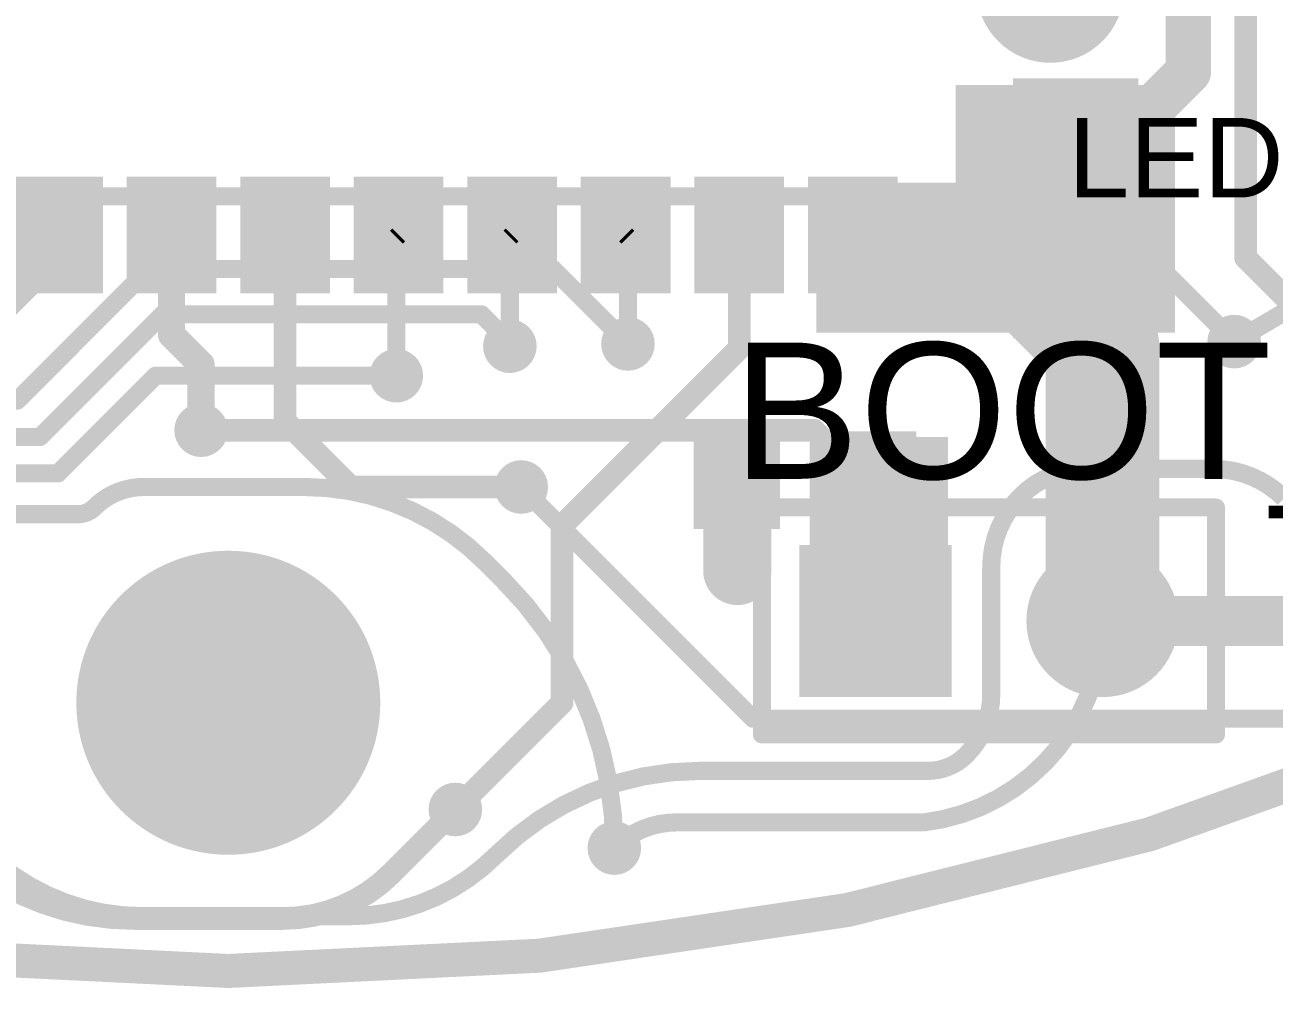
# Model space of a CAD drawing. Header units: millimetres. Extents: x -1.41 to 1.41, y -0.13 to 2.68.
# Drawn here: x -0.09 to 0.461, y -0.126 to 0.298 of the extents above; entities that cross this region are included whole.
import ezdxf

# ---------------------------------------------------------------- set-up
doc = ezdxf.new("R2010")
doc.units = ezdxf.units.MM
doc.header["$MEASUREMENT"] = 0
for name, color, linetype in [('BottomLayer', 5, 'Continuous'), ('BottomPaste', 16, 'Continuous'), ('BottomSolder', 6, 'Continuous'), ('Mechanical2', 216, 'Continuous'), ('MultiLayer', 9, 'Continuous'), ('PadHoleLayer', 156, 'Continuous'), ('TopLayer', 1, 'Continuous'), ('TopOverlay', 2, 'Continuous'), ('TopSolder', 216, 'Continuous'), ('ViaHoleLayer', 16, 'Continuous')]:
    doc.layers.add(name, color=color, linetype=linetype)
doc.styles.add('Arial', font='', dxfattribs={"height": 0.2})
doc.styles.get('Arial').set_extended_font_data('Arial')

# ---------------------------------------------------------------- blocks, each defined once
blk = doc.blocks.new('HDR1X2_72')
at = {"layer": 'BottomLayer'}
blk.add_hatch(color=5, dxfattribs=at).paths.add_polyline_path([(-0.02952755, 0.02952755), (0.02952755, 0.02952755), (0.02952755, -0.02952755), (-0.02952755, -0.02952755)])
h = blk.add_hatch(color=5, dxfattribs=at)
edge = h.paths.add_edge_path()
edge.add_arc((0.1, 0), 0.0295275, 0, 360)
at = {"layer": 'BottomSolder'}
blk.add_hatch(color=6, dxfattribs=at).paths.add_polyline_path([(-0.03352755, 0.03352755), (0.03352755, 0.03352755), (0.03352755, -0.03352755), (-0.03352755, -0.03352755)])
h = blk.add_hatch(color=6, dxfattribs=at)
edge = h.paths.add_edge_path()
edge.add_arc((0.1, 0), 0.0335275, 0, 360)
at = {"layer": 'MultiLayer'}
blk.add_hatch(color=9, dxfattribs=at).paths.add_polyline_path([(-0.02952755, 0.02952755), (0.02952755, 0.02952755), (0.02952755, -0.02952755), (-0.02952755, -0.02952755)])
h = blk.add_hatch(color=9, dxfattribs=at)
edge = h.paths.add_edge_path()
edge.add_arc((0.1, 0), 0.0295275, 0, 360)
at = {"layer": 'PadHoleLayer'}
h = blk.add_hatch(color=156, dxfattribs=at)
edge = h.paths.add_edge_path()
edge.add_arc((0, 0), 0.0177165, 0, 360)
h = blk.add_hatch(color=156, dxfattribs=at)
edge = h.paths.add_edge_path()
edge.add_arc((0.1, 0), 0.0177165, 0, 360)
at = {"layer": 'TopLayer'}
blk.add_hatch(color=1, dxfattribs=at).paths.add_polyline_path([(-0.02952755, 0.02952755), (0.02952755, 0.02952755), (0.02952755, -0.02952755), (-0.02952755, -0.02952755)])
h = blk.add_hatch(color=1, dxfattribs=at)
edge = h.paths.add_edge_path()
edge.add_arc((0.1, 0), 0.0295275, 0, 360)
at = {"layer": 'TopSolder'}
blk.add_hatch(color=216, dxfattribs=at).paths.add_polyline_path([(-0.03352755, 0.03352755), (0.03352755, 0.03352755), (0.03352755, -0.03352755), (-0.03352755, -0.03352755)])
h = blk.add_hatch(color=216, dxfattribs=at)
edge = h.paths.add_edge_path()
edge.add_arc((0.1, 0), 0.0335275, 0, 360)
at = {"layer": 'TopOverlay', "const_width": 0.007874}
for points in [[(-0.05, 0.05), (0.15, 0.05)], [(-0.05, -0.05), (-0.05, 0.05)], [(0.15, -0.05), (0.15, 0.05)], [(-0.05, -0.05), (0.15, -0.05)]]:
    blk.add_lwpolyline(points, dxfattribs=at)
at = {"layer": 'TopOverlay', "const_width": 0.003937}
for points in [[(-0.0519685, 0.05, 1), (-0.0480315, 0.05, 1)], [(-0.0519685, 0.05, 1), (-0.0480315, 0.05, 1)], [(0.1480315, 0.05, 1), (0.1519685, 0.05, 1)], [(0.1480315, 0.05, 1), (0.1519685, 0.05, 1)], [(-0.0519685, -0.05, 1), (-0.0480315, -0.05, 1)], [(-0.0519685, -0.05, 1), (-0.0480315, -0.05, 1)], [(0.1480315, -0.05, 1), (0.1519685, -0.05, 1)], [(0.1480315, -0.05, 1), (0.1519685, -0.05, 1)]]:
    blk.add_lwpolyline(points, format="xyb", close=True, dxfattribs=at)
blk = doc.blocks.new('M55_7012642R_B_125')
at = {"layer": 'BottomLayer'}
for points in [[(-0.42185035, 0.1496062), (-0.37460625, 0.1496062), (-0.37460625, 0.043307), (-0.42185035, 0.043307)], [(-0.28425195, 0.08661405), (-0.31574805, 0.08661405), (-0.31574805, 0.12992115), (-0.28425195, 0.12992115)], [(-0.23425195, 0.08661405), (-0.26574805, 0.08661405), (-0.26574805, 0.12992115), (-0.23425195, 0.12992115)], [(-0.18425195, 0.08661405), (-0.21574805, 0.08661405), (-0.21574805, 0.12992115), (-0.18425195, 0.12992115)], [(-0.13425195, 0.08661405), (-0.16574805, 0.08661405), (-0.16574805, 0.12992115), (-0.13425195, 0.12992115)], [(-0.08425195, 0.08661405), (-0.11574805, 0.08661405), (-0.11574805, 0.12992115), (-0.08425195, 0.12992115)], [(-0.03425195, 0.08661405), (-0.06574805, 0.08661405), (-0.06574805, 0.12992115), (-0.03425195, 0.12992115)], [(0.01574805, 0.08661405), (-0.01574805, 0.08661405), (-0.01574805, 0.12992115), (0.01574805, 0.12992115)], [(0.06574805, 0.08661405), (0.03425195, 0.08661405), (0.03425195, 0.12992115), (0.06574805, 0.12992115)]]:
    blk.add_hatch(color=5, dxfattribs=at).paths.add_polyline_path(points)
at = {"layer": 'BottomPaste'}
for points in [[(-0.42185035, 0.1496062), (-0.37460625, 0.1496062), (-0.37460625, 0.043307), (-0.42185035, 0.043307)], [(-0.28425195, 0.08661405), (-0.31574805, 0.08661405), (-0.31574805, 0.12992115), (-0.28425195, 0.12992115)], [(-0.23425195, 0.08661405), (-0.26574805, 0.08661405), (-0.26574805, 0.12992115), (-0.23425195, 0.12992115)], [(-0.18425195, 0.08661405), (-0.21574805, 0.08661405), (-0.21574805, 0.12992115), (-0.18425195, 0.12992115)], [(-0.13425195, 0.08661405), (-0.16574805, 0.08661405), (-0.16574805, 0.12992115), (-0.13425195, 0.12992115)], [(-0.08425195, 0.08661405), (-0.11574805, 0.08661405), (-0.11574805, 0.12992115), (-0.08425195, 0.12992115)], [(-0.03425195, 0.08661405), (-0.06574805, 0.08661405), (-0.06574805, 0.12992115), (-0.03425195, 0.12992115)], [(0.01574805, 0.08661405), (-0.01574805, 0.08661405), (-0.01574805, 0.12992115), (0.01574805, 0.12992115)], [(0.06574805, 0.08661405), (0.03425195, 0.08661405), (0.03425195, 0.12992115), (0.06574805, 0.12992115)]]:
    blk.add_hatch(color=16, dxfattribs=at).paths.add_polyline_path(points)
at = {"layer": 'BottomSolder'}
for points in [[(-0.42585035, 0.1536062), (-0.37060625, 0.1536062), (-0.37060625, 0.039307), (-0.42585035, 0.039307)], [(-0.28025195, 0.08261405), (-0.31974805, 0.08261405), (-0.31974805, 0.13392115), (-0.28025195, 0.13392115)], [(-0.23025195, 0.08261405), (-0.26974805, 0.08261405), (-0.26974805, 0.13392115), (-0.23025195, 0.13392115)], [(-0.18025195, 0.08261405), (-0.21974805, 0.08261405), (-0.21974805, 0.13392115), (-0.18025195, 0.13392115)], [(-0.13025195, 0.08261405), (-0.16974805, 0.08261405), (-0.16974805, 0.13392115), (-0.13025195, 0.13392115)], [(-0.08025195, 0.08261405), (-0.11974805, 0.08261405), (-0.11974805, 0.13392115), (-0.08025195, 0.13392115)], [(-0.03025195, 0.08261405), (-0.06974805, 0.08261405), (-0.06974805, 0.13392115), (-0.03025195, 0.13392115)], [(0.01974805, 0.08261405), (-0.01974805, 0.08261405), (-0.01974805, 0.13392115), (0.01974805, 0.13392115)], [(0.06974805, 0.08261405), (0.03025195, 0.08261405), (0.03025195, 0.13392115), (0.06974805, 0.13392115)]]:
    blk.add_hatch(color=6, dxfattribs=at).paths.add_polyline_path(points)
at = {"layer": 'PadHoleLayer'}
h = blk.add_hatch(color=156, dxfattribs=at)
edge = h.paths.add_edge_path()
edge.add_arc((-0.3870079, -1e-07), 0.0324803, 0, 360)
blk = doc.blocks.new('R__0603_B_159')
at = {"layer": 'BottomLayer'}
for points in [[(-0.045, -0.0175), (-0.045, 0.0175), (-0.015, 0.0175), (-0.015, -0.0175)], [(0.015, -0.0175), (0.015, 0.0175), (0.045, 0.0175), (0.045, -0.0175)]]:
    blk.add_hatch(color=5, dxfattribs=at).paths.add_polyline_path(points)
at = {"layer": 'BottomPaste'}
for points in [[(-0.045, -0.0175), (-0.045, 0.0175), (-0.015, 0.0175), (-0.015, -0.0175)], [(0.015, -0.0175), (0.015, 0.0175), (0.045, 0.0175), (0.045, -0.0175)]]:
    blk.add_hatch(color=16, dxfattribs=at).paths.add_polyline_path(points)
at = {"layer": 'BottomSolder'}
for points in [[(-0.049, -0.0215), (-0.049, 0.0215), (-0.011, 0.0215), (-0.011, -0.0215)], [(0.011, -0.0215), (0.011, 0.0215), (0.049, 0.0215), (0.049, -0.0215)]]:
    blk.add_hatch(color=6, dxfattribs=at).paths.add_polyline_path(points)

msp = doc.modelspace()

# ---------------------------------------------------------------- hatches: boundary and pattern name
at = {"layer": 'BottomLayer'}
for points in [[(0.3202852, 0.163), (0.417, 0.163), (0.417, 0.272), (0.3202852, 0.272)], [(0.259, 0.163), (0.341, 0.163), (0.341, 0.229), (0.259, 0.229)], [(0.256, 0.007), (0.317, 0.007), (0.317, 0.117), (0.256, 0.117)]]:
    msp.add_hatch(color=5, dxfattribs=at).paths.add_polyline_path(points)
h = msp.add_hatch(color=5, dxfattribs=at)
edge = h.paths.add_edge_path()
edge.add_arc((-0.076, 0.194), 0.011811, 0, 360)
h = msp.add_hatch(color=5, dxfattribs=at)
edge = h.paths.add_edge_path()
edge.add_arc((0.355, 0.187), 0.011811, 0, 360)
h = msp.add_hatch(color=5, dxfattribs=at)
edge = h.paths.add_edge_path()
edge.add_arc((0.443, 0.159), 0.011811, 0, 360)
h = msp.add_hatch(color=5, dxfattribs=at)
edge = h.paths.add_edge_path()
edge.add_arc((0.124, 0.157), 0.011811, 0, 360)
h = msp.add_hatch(color=5, dxfattribs=at)
edge = h.paths.add_edge_path()
edge.add_arc((0.176, 0.158), 0.011811, 0, 360)
h = msp.add_hatch(color=5, dxfattribs=at)
edge = h.paths.add_edge_path()
edge.add_arc((0.074, 0.144), 0.011811, 0, 360)
h = msp.add_hatch(color=5, dxfattribs=at)
edge = h.paths.add_edge_path()
edge.add_arc((-0.012, 0.12), 0.011811, 0, 360)
h = msp.add_hatch(color=5, dxfattribs=at)
edge = h.paths.add_edge_path()
edge.add_arc((0.129, 0.095), 0.011811, 0, 360)
h = msp.add_hatch(color=5, dxfattribs=at)
edge = h.paths.add_edge_path()
edge.add_arc((0.2241579, 0.058281), 0.011811, 0, 360)
h = msp.add_hatch(color=5, dxfattribs=at)
edge = h.paths.add_edge_path()
edge.add_arc((0, 0), 0.0590551, 0, 360)
h = msp.add_hatch(color=5, dxfattribs=at)
edge = h.paths.add_edge_path()
edge.add_arc((0.1, -0.047), 0.011811, 0, 360)
h = msp.add_hatch(color=5, dxfattribs=at)
edge = h.paths.add_edge_path()
edge.add_arc((0.17, -0.064), 0.011811, 0, 360)
at = {"layer": 'BottomSolder'}
h = msp.add_hatch(color=6, dxfattribs=at)
edge = h.paths.add_edge_path()
edge.add_arc((-0.076, 0.194), 0.0059055, 0, 360)
h = msp.add_hatch(color=6, dxfattribs=at)
edge = h.paths.add_edge_path()
edge.add_arc((0.355, 0.187), 0.0059055, 0, 360)
h = msp.add_hatch(color=6, dxfattribs=at)
edge = h.paths.add_edge_path()
edge.add_arc((0.124, 0.157), 0.0059055, 0, 360)
h = msp.add_hatch(color=6, dxfattribs=at)
edge = h.paths.add_edge_path()
edge.add_arc((0.176, 0.158), 0.0059055, 0, 360)
h = msp.add_hatch(color=6, dxfattribs=at)
edge = h.paths.add_edge_path()
edge.add_arc((0.443, 0.159), 0.0059055, 0, 360)
h = msp.add_hatch(color=6, dxfattribs=at)
edge = h.paths.add_edge_path()
edge.add_arc((0.074, 0.144), 0.0059055, 0, 360)
h = msp.add_hatch(color=6, dxfattribs=at)
edge = h.paths.add_edge_path()
edge.add_arc((-0.012, 0.12), 0.0059055, 0, 360)
h = msp.add_hatch(color=6, dxfattribs=at)
edge = h.paths.add_edge_path()
edge.add_arc((0.129, 0.095), 0.0059055, 0, 360)
h = msp.add_hatch(color=6, dxfattribs=at)
edge = h.paths.add_edge_path()
edge.add_arc((0, 0), 0.0630551, 0, 360)
h = msp.add_hatch(color=6, dxfattribs=at)
edge = h.paths.add_edge_path()
edge.add_arc((0.2241579, 0.058281), 0.0059055, 0, 360)
h = msp.add_hatch(color=6, dxfattribs=at)
edge = h.paths.add_edge_path()
edge.add_arc((0.1, -0.047), 0.0059055, 0, 360)
h = msp.add_hatch(color=6, dxfattribs=at)
edge = h.paths.add_edge_path()
edge.add_arc((0.17, -0.064), 0.0059055, 0, 360)
at = {"layer": 'MultiLayer'}
h = msp.add_hatch(color=9, dxfattribs=at)
edge = h.paths.add_edge_path()
edge.add_arc((0, 0), 0.0590551, 0, 360)
at = {"layer": 'PadHoleLayer'}
h = msp.add_hatch(color=156, dxfattribs=at)
edge = h.paths.add_edge_path()
edge.add_arc((0, 0), 0.0669291, 0, 360)
at = {"layer": 'TopLayer'}
h = msp.add_hatch(color=1, dxfattribs=at)
edge = h.paths.add_edge_path()
edge.add_arc((-0.076, 0.194), 0.011811, 0, 360)
h = msp.add_hatch(color=1, dxfattribs=at)
edge = h.paths.add_edge_path()
edge.add_arc((0.355, 0.187), 0.011811, 0, 360)
h = msp.add_hatch(color=1, dxfattribs=at)
edge = h.paths.add_edge_path()
edge.add_arc((0.443, 0.159), 0.011811, 0, 360)
h = msp.add_hatch(color=1, dxfattribs=at)
edge = h.paths.add_edge_path()
edge.add_arc((0.124, 0.157), 0.011811, 0, 360)
h = msp.add_hatch(color=1, dxfattribs=at)
edge = h.paths.add_edge_path()
edge.add_arc((0.176, 0.158), 0.011811, 0, 360)
h = msp.add_hatch(color=1, dxfattribs=at)
edge = h.paths.add_edge_path()
edge.add_arc((0.074, 0.144), 0.011811, 0, 360)
h = msp.add_hatch(color=1, dxfattribs=at)
edge = h.paths.add_edge_path()
edge.add_arc((-0.012, 0.12), 0.011811, 0, 360)
h = msp.add_hatch(color=1, dxfattribs=at)
edge = h.paths.add_edge_path()
edge.add_arc((0.129, 0.095), 0.011811, 0, 360)
h = msp.add_hatch(color=1, dxfattribs=at)
edge = h.paths.add_edge_path()
edge.add_arc((0.2241579, 0.058281), 0.011811, 0, 360)
h = msp.add_hatch(color=1, dxfattribs=at)
edge = h.paths.add_edge_path()
edge.add_arc((0, 0), 0.0590551, 0, 360)
h = msp.add_hatch(color=1, dxfattribs=at)
edge = h.paths.add_edge_path()
edge.add_arc((0.1, -0.047), 0.011811, 0, 360)
h = msp.add_hatch(color=1, dxfattribs=at)
edge = h.paths.add_edge_path()
edge.add_arc((0.17, -0.064), 0.011811, 0, 360)
at = {"layer": 'TopSolder'}
h = msp.add_hatch(color=216, dxfattribs=at)
edge = h.paths.add_edge_path()
edge.add_arc((-0.076, 0.194), 0.0059055, 0, 360)
h = msp.add_hatch(color=216, dxfattribs=at)
edge = h.paths.add_edge_path()
edge.add_arc((0.355, 0.187), 0.0059055, 0, 360)
h = msp.add_hatch(color=216, dxfattribs=at)
edge = h.paths.add_edge_path()
edge.add_arc((0.124, 0.157), 0.0059055, 0, 360)
h = msp.add_hatch(color=216, dxfattribs=at)
edge = h.paths.add_edge_path()
edge.add_arc((0.176, 0.158), 0.0059055, 0, 360)
h = msp.add_hatch(color=216, dxfattribs=at)
edge = h.paths.add_edge_path()
edge.add_arc((0.443, 0.159), 0.0059055, 0, 360)
h = msp.add_hatch(color=216, dxfattribs=at)
edge = h.paths.add_edge_path()
edge.add_arc((0.074, 0.144), 0.0059055, 0, 360)
h = msp.add_hatch(color=216, dxfattribs=at)
edge = h.paths.add_edge_path()
edge.add_arc((-0.012, 0.12), 0.0059055, 0, 360)
h = msp.add_hatch(color=216, dxfattribs=at)
edge = h.paths.add_edge_path()
edge.add_arc((0.129, 0.095), 0.0059055, 0, 360)
h = msp.add_hatch(color=216, dxfattribs=at)
edge = h.paths.add_edge_path()
edge.add_arc((0, 0), 0.0630551, 0, 360)
h = msp.add_hatch(color=216, dxfattribs=at)
edge = h.paths.add_edge_path()
edge.add_arc((0.2241579, 0.058281), 0.0059055, 0, 360)
h = msp.add_hatch(color=216, dxfattribs=at)
edge = h.paths.add_edge_path()
edge.add_arc((0.1, -0.047), 0.0059055, 0, 360)
h = msp.add_hatch(color=216, dxfattribs=at)
edge = h.paths.add_edge_path()
edge.add_arc((0.17, -0.064), 0.0059055, 0, 360)
at = {"layer": 'ViaHoleLayer'}
h = msp.add_hatch(color=16, dxfattribs=at)
edge = h.paths.add_edge_path()
edge.add_arc((-0.076, 0.194), 0.0059055, 0, 360)
h = msp.add_hatch(color=16, dxfattribs=at)
edge = h.paths.add_edge_path()
edge.add_arc((0.355, 0.187), 0.0059055, 0, 360)
h = msp.add_hatch(color=16, dxfattribs=at)
edge = h.paths.add_edge_path()
edge.add_arc((0.124, 0.157), 0.0059055, 0, 360)
h = msp.add_hatch(color=16, dxfattribs=at)
edge = h.paths.add_edge_path()
edge.add_arc((0.176, 0.158), 0.0059055, 0, 360)
h = msp.add_hatch(color=16, dxfattribs=at)
edge = h.paths.add_edge_path()
edge.add_arc((0.443, 0.159), 0.0059055, 0, 360)
h = msp.add_hatch(color=16, dxfattribs=at)
edge = h.paths.add_edge_path()
edge.add_arc((0.074, 0.144), 0.0059055, 0, 360)
h = msp.add_hatch(color=16, dxfattribs=at)
edge = h.paths.add_edge_path()
edge.add_arc((-0.012, 0.12), 0.0059055, 0, 360)
h = msp.add_hatch(color=16, dxfattribs=at)
edge = h.paths.add_edge_path()
edge.add_arc((0.129, 0.095), 0.0059055, 0, 360)
h = msp.add_hatch(color=16, dxfattribs=at)
edge = h.paths.add_edge_path()
edge.add_arc((0.2241579, 0.058281), 0.0059055, 0, 360)
h = msp.add_hatch(color=16, dxfattribs=at)
edge = h.paths.add_edge_path()
edge.add_arc((0.1, -0.047), 0.0059055, 0, 360)
h = msp.add_hatch(color=16, dxfattribs=at)
edge = h.paths.add_edge_path()
edge.add_arc((0.17, -0.064), 0.0059055, 0, 360)

# ---------------------------------------------------------------- linework, layer by layer
at = {"layer": 'BottomLayer'}
for points, const_width in [([(0.4228213, 0.2778213), (0.4228213, 0.3315943)], 0.02), ([(0.405951, 0.260951), (0.4228213, 0.2778213)], 0.02), ([(0.3732283, 0.2473289), (0.3868504, 0.260951)], 0.02), ([(0.3868504, 0.260951), (0.405951, 0.260951)], 0.02), ([(0.3732283, 0.2178014), (0.3732283, 0.2473289)], 0.02), ([(-0.025, 0.162), (-0.025, 0.2059904)], 0.012), ([(0.025, 0.124), (0.025, 0.2059904)], 0.01), ([(0.074, 0.2049904), (0.075, 0.2059904)], 0.008), ([(0.124, 0.2049904), (0.125, 0.2059904)], 0.008), ([(0.175, 0.2059904), (0.176, 0.2049904)], 0.008), ([(0.225, 0.156), (0.225, 0.2059904)], 0.01), ([(0.074, 0.144), (0.074, 0.2049904)], 0.008), ([(0.124, 0.157), (0.124, 0.2049904)], 0.008), ([(0.176, 0.158), (0.176, 0.2049904)], 0.008), ([(0.443, 0.159), (0.494, 0.189)], 0.008), ([(-0.025, 0.162), (-0.012, 0.149)], 0.012), ([(0.147, 0.078), (0.225, 0.156)], 0.01), ([(-0.012, 0.12), (-0.012, 0.149)], 0.012), ([(0.025, 0.124), (0.054, 0.095)], 0.01), ([(0.2241579, 0.058), (0.2241579, 0.098)], 0.03), ([(0.284, 0.098), (0.2845, 0.0975)], 0.025), ([(0.3779706, 0.103), (0.4336152, 0.103)], 0.008), ([(0.054, 0.095), (0.129, 0.095)], 0.01), ([(0.147, 0), (0.147, 0.078)], 0.01), ([(0.336, 0.0035563), (0.336, 0.0596152)], 0.008), ([(0.385, 0.036), (0.5384437, 0.036)], 0.022), ([(0.2845, 0.0295), (0.285, 0.029)], 0.025), ([(0.1, -0.047), (0.147, 0)], 0.01), ([(0.2075094, -0.03), (0.3081004, -0.03)], 0.008), ([(0.197318, -0.0526845), (0.3063594, -0.0526845)], 0.008), ([(-0.0375786, -0.094), (0.053, -0.094)], 0.008)]:
    msp.add_lwpolyline(points, dxfattribs=dict(at, const_width=const_width))
for points, const_width in [([(0.4178213, 0.2778213, 1), (0.4278213, 0.2778213, 1)], 0.01), ([(0.4178213, 0.2778213, 1), (0.4278213, 0.2778213, 1)], 0.01), ([(0.3818504, 0.260951, 1), (0.3918504, 0.260951, 1)], 0.01), ([(0.3818504, 0.260951, 1), (0.3918504, 0.260951, 1)], 0.01), ([(0.400951, 0.260951, 1), (0.410951, 0.260951, 1)], 0.01), ([(0.400951, 0.260951, 1), (0.410951, 0.260951, 1)], 0.01), ([(0.3682283, 0.2473289, 1), (0.3782283, 0.2473289, 1)], 0.01), ([(0.3682283, 0.2473289, 1), (0.3782283, 0.2473289, 1)], 0.01), ([(0.3682283, 0.2178014, 1), (0.3782283, 0.2178014, 1)], 0.01), ([(-0.028, 0.2059904, 1), (-0.022, 0.2059904, 1)], 0.006), ([(0.0225, 0.2059904, 1), (0.0275, 0.2059904, 1)], 0.005), ([(0.073, 0.2059904, 1), (0.077, 0.2059904, 1)], 0.004), ([(0.123, 0.2059904, 1), (0.127, 0.2059904, 1)], 0.004), ([(0.173, 0.2059904, 1), (0.177, 0.2059904, 1)], 0.004), ([(0.2225, 0.2059904, 1), (0.2275, 0.2059904, 1)], 0.005), ([(0.072, 0.2049904, 1), (0.076, 0.2049904, 1)], 0.004), ([(0.072, 0.2049904, 1), (0.076, 0.2049904, 1)], 0.004), ([(0.122, 0.2049904, 1), (0.126, 0.2049904, 1)], 0.004), ([(0.122, 0.2049904, 1), (0.126, 0.2049904, 1)], 0.004), ([(0.174, 0.2049904, 1), (0.178, 0.2049904, 1)], 0.004), ([(0.174, 0.2049904, 1), (0.178, 0.2049904, 1)], 0.004), ([(-0.028, 0.162, 1), (-0.022, 0.162, 1)], 0.006), ([(-0.028, 0.162, 1), (-0.022, 0.162, 1)], 0.006), ([(0.122, 0.157, 1), (0.126, 0.157, 1)], 0.004), ([(0.174, 0.158, 1), (0.178, 0.158, 1)], 0.004), ([(0.2225, 0.156, 1), (0.2275, 0.156, 1)], 0.005), ([(0.2225, 0.156, 1), (0.2275, 0.156, 1)], 0.005), ([(0.441, 0.159, 1), (0.445, 0.159, 1)], 0.004), ([(-0.015, 0.149, 1), (-0.009, 0.149, 1)], 0.006), ([(-0.015, 0.149, 1), (-0.009, 0.149, 1)], 0.006), ([(0.072, 0.144, 1), (0.076, 0.144, 1)], 0.004), ([(0.0225, 0.124, 1), (0.0275, 0.124, 1)], 0.005), ([(0.0225, 0.124, 1), (0.0275, 0.124, 1)], 0.005), ([(-0.015, 0.12, 1), (-0.009, 0.12, 1)], 0.006), ([(0.2166579, 0.098, 1), (0.2316579, 0.098, 1)], 0.015), ([(0.27775, 0.098, 1), (0.29025, 0.098, 1)], 0.0125), ([(0.27825, 0.0975, 1), (0.29075, 0.0975, 1)], 0.0125), ([(0.3759706, 0.103, 1), (0.3799706, 0.103, 1)], 0.004), ([(0.3759706, 0.103, 1), (0.3799706, 0.103, 1)], 0.004), ([(0.4316152, 0.103, 1), (0.4356152, 0.103, 1)], 0.004), ([(0.4316152, 0.103, 1), (0.4356152, 0.103, 1)], 0.004), ([(0.0515, 0.095, 1), (0.0565, 0.095, 1)], 0.005), ([(0.0515, 0.095, 1), (0.0565, 0.095, 1)], 0.005), ([(0.1265, 0.095, 1), (0.1315, 0.095, 1)], 0.005), ([(0.347, 0.091, 1), (0.351, 0.091, 1)], 0.004), ([(0.347, 0.091, 1), (0.351, 0.091, 1)], 0.004), ([(0.1445, 0.078, 1), (0.1495, 0.078, 1)], 0.005), ([(0.1445, 0.078, 1), (0.1495, 0.078, 1)], 0.005), ([(0.2166579, 0.058, 1), (0.2316579, 0.058, 1)], 0.015), ([(0.334, 0.0596152, 1), (0.338, 0.0596152, 1)], 0.004), ([(0.334, 0.0596152, 1), (0.338, 0.0596152, 1)], 0.004), ([(0.3795, 0.036, 1), (0.3905, 0.036, 1)], 0.011), ([(0.27825, 0.0295, 1), (0.29075, 0.0295, 1)], 0.0125), ([(0.27875, 0.029, 1), (0.29125, 0.029, 1)], 0.0125), ([(0.383, 0.036, 1), (0.387, 0.036, 1)], 0.004), ([(0.334, 0.0035563, 1), (0.338, 0.0035563, 1)], 0.004), ([(0.334, 0.0035563, 1), (0.338, 0.0035563, 1)], 0.004), ([(0.1445, 0, 1), (0.1495, 0, 1)], 0.005), ([(0.1445, 0, 1), (0.1495, 0, 1)], 0.005), ([(0.3229999, -0.0230002, 1), (0.3269999, -0.0230002, 1)], 0.004), ([(0.323, -0.023, 1), (0.327, -0.023, 1)], 0.004), ([(0.2055094, -0.03, 1), (0.2095094, -0.03, 1)], 0.004), ([(0.2055094, -0.03, 1), (0.2095094, -0.03, 1)], 0.004), ([(0.3061004, -0.03, 1), (0.3101004, -0.03, 1)], 0.004), ([(0.3061004, -0.0300001, 1), (0.3101004, -0.0300001, 1)], 0.004), ([(0.0975, -0.047, 1), (0.1025, -0.047, 1)], 0.005), ([(0.195318, -0.0526845, 1), (0.199318, -0.0526845, 1)], 0.004), ([(0.195318, -0.0526845, 1), (0.199318, -0.0526845, 1)], 0.004), ([(0.3043594, -0.0526845, 1), (0.3083594, -0.0526845, 1)], 0.004), ([(0.3043595, -0.0526845, 1), (0.3083595, -0.0526845, 1)], 0.004), ([(0.168, -0.064, 1), (0.172, -0.064, 1)], 0.004), ([(0.11587, -0.0671299, 1), (0.11987, -0.0671299, 1)], 0.004), ([(0.11587, -0.0671299, 1), (0.11987, -0.0671299, 1)], 0.004), ([(-0.0395786, -0.094, 1), (-0.0355786, -0.094, 1)], 0.004), ([(-0.0395786, -0.094, 1), (-0.0355786, -0.094, 1)], 0.004), ([(0.051, -0.094, 1), (0.055, -0.094, 1)], 0.004), ([(0.051, -0.094, 1), (0.055, -0.094, 1)], 0.004)]:
    msp.add_lwpolyline(points, format="xyb", close=True, dxfattribs=dict(at, const_width=const_width))
at = {"layer": 'BottomLayer', "const_width": 0.008}
for points in [[(0.349, 0.091, -0.198912367379658), (0.3779706, 0.103)], [(0.4336152, 0.103, -0.1989123673796565), (0.465, 0.09)], [(0.336, 0.0596152, -0.198912367379658), (0.349, 0.091)], [(0.385, 0.036, -0.3795132842734902), (0.3063595, -0.0526845)], [(0.336, 0.0035563, -0.198912367379658), (0.325, -0.023)], [(0.3249999, -0.0230002, -0.198911021733009), (0.3081004, -0.0300001)], [(0.11787, -0.0671299, -0.198912367379658), (0.2075094, -0.03)], [(0.17, -0.064, -0.198912367379658), (0.197318, -0.0526845)], [(-0.0375786, -0.094, -0.198912367379658), (-0.1082893, -0.0647107)], [(0.11787, -0.0671299, -0.198912367379658), (0.053, -0.094)]]:
    msp.add_lwpolyline(points, format="xyb", dxfattribs=at)
at = {"layer": 'Mechanical2', "const_width": 0.015}
msp.add_lwpolyline([(1.3976378, 1.279528, 1), (-1.3976378, 1.279528, 1)], format="xyb", close=True, dxfattribs=at)
at = {"layer": 'TopLayer'}
for points, const_width in [([(0.448, 0.196), (0.448, 0.3180001)], 0.01), ([(-0.131, 0.223), (0.379, 0.223)], 0.008), ([(0.379, 0.223), (0.443, 0.159)], 0.008), ([(0.355, 0.187), (0.385, 0.157)], 0.05), ([(0.448, 0.196), (0.4864645, 0.1575355)], 0.01), ([(-0.122, 0.148), (-0.076, 0.194)], 0.008), ([(-0.093, 0.133), (-0.035, 0.191)], 0.008), ([(-0.035, 0.191), (0.143, 0.191)], 0.008), ([(0.143, 0.191), (0.176, 0.158)], 0.008), ([(0.385, 0.038), (0.385, 0.157)], 0.05), ([(-0.083, 0.117), (-0.029, 0.171)], 0.008), ([(-0.029, 0.171), (0.1115027, 0.171)], 0.008), ([(0.1115027, 0.171), (0.1255027, 0.157)], 0.008), ([(0.1255027, 0.157), (0.1263311, 0.157)], 0.008), ([(-0.075, 0.101), (-0.032, 0.144)], 0.008), ([(-0.032, 0.144), (0.074, 0.144)], 0.008), ([(0.074, 0.144), (0.08, 0.144)], 0.008), ([(-0.6909999, 0.133), (-0.093, 0.133)], 0.008), ([(-0.012, 0.12), (0.258, 0.12)], 0.01), ([(0.258, 0.12), (0.285, 0.093)], 0.01), ([(-0.6962132, 0.117), (-0.083, 0.117)], 0.008), ([(-0.703, 0.101), (-0.075, 0.101)], 0.008), ([(-0.0372721, 0.095), (0.0334658, 0.095)], 0.008), ([(0.0334658, 0.095), (0.0335058, 0.0949999)], 0.008), ([(0.129, 0.095), (0.231, -0.007)], 0.008), ([(0.285, 0.036), (0.285, 0.093)], 0.01), ([(-0.356, 0.083), (-0.0662426, 0.083)], 0.008), ([(0.1130247, 0.0619748), (0.121153, 0.0538467)], 0.008), ([(0.385, 0.038), (0.386, 0.037)], 0.05), ([(0.231, -0.007), (0.469, -0.007)], 0.008), ([(0.0717988, -0.0752012), (0.1, -0.047)], 0.01), ([(0.1, -0.0500001), (0.1, -0.047)], 0.01), ([(0.1699999, -0.0639999), (0.17, -0.064)], 0.008), ([(0.1699999, -0.0640002), (0.17, -0.064)], 0.008), ([(-0.0415076, -0.095), (0.0239999, -0.0950001)], 0.01), ([(0.0239999, -0.0950001), (0.024, -0.0950001)], 0.01)]:
    msp.add_lwpolyline(points, dxfattribs=dict(at, const_width=const_width))
for points, const_width in [([(0.377, 0.223, 1), (0.381, 0.223, 1)], 0.004), ([(0.377, 0.223, 1), (0.381, 0.223, 1)], 0.004), ([(0.3425, 0.187, 1), (0.3675, 0.187, 1)], 0.025), ([(0.4455, 0.196, 1), (0.4505, 0.196, 1)], 0.005), ([(0.4455, 0.196, 1), (0.4505, 0.196, 1)], 0.005), ([(-0.078, 0.194, 1), (-0.074, 0.194, 1)], 0.004), ([(-0.037, 0.191, 1), (-0.033, 0.191, 1)], 0.004), ([(-0.037, 0.191, 1), (-0.033, 0.191, 1)], 0.004), ([(0.141, 0.191, 1), (0.145, 0.191, 1)], 0.004), ([(0.141, 0.191, 1), (0.145, 0.191, 1)], 0.004), ([(0.3725, 0.157, 1), (0.3975, 0.157, 1)], 0.025), ([(0.3725, 0.157, 1), (0.3975, 0.157, 1)], 0.025), ([(-0.031, 0.171, 1), (-0.027, 0.171, 1)], 0.004), ([(-0.031, 0.171, 1), (-0.027, 0.171, 1)], 0.004), ([(0.1095027, 0.171, 1), (0.1135027, 0.171, 1)], 0.004), ([(0.1095027, 0.171, 1), (0.1135027, 0.171, 1)], 0.004), ([(0.1235027, 0.157, 1), (0.1275027, 0.157, 1)], 0.004), ([(0.1235027, 0.157, 1), (0.1275027, 0.157, 1)], 0.004), ([(0.1243311, 0.157, 1), (0.1283311, 0.157, 1)], 0.004), ([(0.174, 0.158, 1), (0.178, 0.158, 1)], 0.004), ([(0.441, 0.159, 1), (0.445, 0.159, 1)], 0.004), ([(-0.034, 0.144, 1), (-0.03, 0.144, 1)], 0.004), ([(-0.034, 0.144, 1), (-0.03, 0.144, 1)], 0.004), ([(0.072, 0.144, 1), (0.076, 0.144, 1)], 0.004), ([(0.072, 0.144, 1), (0.076, 0.144, 1)], 0.004), ([(0.078, 0.144, 1), (0.082, 0.144, 1)], 0.004), ([(-0.095, 0.133, 1), (-0.091, 0.133, 1)], 0.004), ([(-0.095, 0.133, 1), (-0.091, 0.133, 1)], 0.004), ([(-0.0145, 0.12, 1), (-0.0095, 0.12, 1)], 0.005), ([(0.2555, 0.12, 1), (0.2605, 0.12, 1)], 0.005), ([(0.2555, 0.12, 1), (0.2605, 0.12, 1)], 0.005), ([(-0.085, 0.117, 1), (-0.081, 0.117, 1)], 0.004), ([(-0.085, 0.117, 1), (-0.081, 0.117, 1)], 0.004), ([(-0.077, 0.101, 1), (-0.073, 0.101, 1)], 0.004), ([(-0.077, 0.101, 1), (-0.073, 0.101, 1)], 0.004), ([(-0.0392721, 0.095, 1), (-0.0352721, 0.095, 1)], 0.004), ([(-0.0392721, 0.095, 1), (-0.0352721, 0.095, 1)], 0.004), ([(0.0314658, 0.095, 1), (0.0354658, 0.095, 1)], 0.004), ([(0.0314658, 0.095, 1), (0.0354658, 0.095, 1)], 0.004), ([(0.0315058, 0.095, 1), (0.0355058, 0.095, 1)], 0.004), ([(0.0315058, 0.0949999, 1), (0.0355058, 0.0949999, 1)], 0.004), ([(0.127, 0.095, 1), (0.131, 0.095, 1)], 0.004), ([(0.2825, 0.093, 1), (0.2875, 0.093, 1)], 0.005), ([(0.2825, 0.093, 1), (0.2875, 0.093, 1)], 0.005), ([(-0.061, 0.086, 1), (-0.057, 0.086, 1)], 0.004), ([(-0.061, 0.086, 1), (-0.057, 0.086, 1)], 0.004), ([(-0.0682426, 0.083, 1), (-0.0642426, 0.083, 1)], 0.004), ([(-0.0682426, 0.083, 1), (-0.0642426, 0.083, 1)], 0.004), ([(0.1110247, 0.0619748, 1), (0.1150247, 0.0619748, 1)], 0.004), ([(0.1110248, 0.0619749, 1), (0.1150248, 0.0619749, 1)], 0.004), ([(0.3725, 0.038, 1), (0.3975, 0.038, 1)], 0.025), ([(0.3725, 0.038, 1), (0.3975, 0.038, 1)], 0.025), ([(0.3735, 0.037, 1), (0.3985, 0.037, 1)], 0.025), ([(0.119153, 0.0538467, 1), (0.123153, 0.0538467, 1)], 0.004), ([(0.1191531, 0.0538468, 1), (0.1231531, 0.0538468, 1)], 0.004), ([(0.2825, 0.036, 1), (0.2875, 0.036, 1)], 0.005), ([(0.229, -0.007, 1), (0.233, -0.007, 1)], 0.004), ([(0.229, -0.007, 1), (0.233, -0.007, 1)], 0.004), ([(0.0975, -0.047, 1), (0.1025, -0.047, 1)], 0.005), ([(0.0975, -0.047, 1), (0.1025, -0.047, 1)], 0.005), ([(0.0975, -0.0500001, 1), (0.1025, -0.0500001, 1)], 0.005), ([(0.1679999, -0.0639999, 1), (0.1719999, -0.0639999, 1)], 0.004), ([(0.1679999, -0.0640002, 1), (0.1719999, -0.0640002, 1)], 0.004), ([(0.168, -0.0639999, 1), (0.172, -0.0639999, 1)], 0.004), ([(0.168, -0.064, 1), (0.172, -0.064, 1)], 0.004), ([(0.168, -0.064, 1), (0.172, -0.064, 1)], 0.004), ([(0.0692988, -0.0752012, 1), (0.0742988, -0.0752012, 1)], 0.005), ([(0.0692988, -0.0752012, 1), (0.0742988, -0.0752012, 1)], 0.005), ([(-0.0440076, -0.095, 1), (-0.0390076, -0.095, 1)], 0.005), ([(-0.0440076, -0.0950001, 1), (-0.0390076, -0.0950001, 1)], 0.005), ([(0.0214999, -0.0950001, 1), (0.0264999, -0.0950001, 1)], 0.005), ([(0.0214999, -0.0950001, 1), (0.0264999, -0.0950001, 1)], 0.005), ([(0.0215, -0.0950001, 1), (0.0265, -0.0950001, 1)], 0.005), ([(0.0215, -0.0950001, 1), (0.0265, -0.0950001, 1)], 0.005), ([(0.0215403, -0.0950001, 1), (0.0265403, -0.0950001, 1)], 0.005), ([(0.0215403, -0.0950001, 1), (0.0265403, -0.0950001, 1)], 0.005)]:
    msp.add_lwpolyline(points, format="xyb", close=True, dxfattribs=dict(at, const_width=const_width))
for points, const_width in [([(-0.059, 0.086, -0.198912367379658), (-0.0372721, 0.095)], 0.008), ([(0.0335058, 0.095, -0.1994751594613902), (0.1130248, 0.0619749)], 0.008), ([(-0.059, 0.086, -0.198912367379658), (-0.0662426, 0.083)], 0.008), ([(0.1211531, 0.0538468, -0.1990365632975789), (0.17, -0.0639999)], 0.008), ([(-0.0415076, -0.0950001, -0.1989125893744677), (-0.1242894, -0.0607108)], 0.01), ([(0.0717988, -0.0752012, -0.1987573521943276), (0.0240403, -0.0950001)], 0.01), ([(0.0240403, -0.0950001, -0.0001491196941629513), (0.024, -0.0950001)], 0.01)]:
    msp.add_lwpolyline(points, format="xyb", dxfattribs=dict(at, const_width=const_width))

# ---------------------------------------------------------------- block references
at = {"rotation": 180}
for name, p in [('M55_7012642R_B_125', (-0.025, 0.314258)), ('R__0603_B_159', (0.254, 0.098))]:
    msp.add_blockref(name, p, dxfattribs=at)
msp.add_blockref('HDR1X2_72', (0.285, 0.036))

# ---------------------------------------------------------------- texts
at = {"layer": 'TopOverlay', "style": 'Arial'}
msp.add_text('LED1', height=0.035, dxfattribs=at).set_placement((0.3696855, 0.2225057))
msp.add_text('BOOT_0', height=0.06, rotation=360, dxfattribs=at).set_placement((0.222, 0.0985885))

doc.saveas('drawing.dxf')
